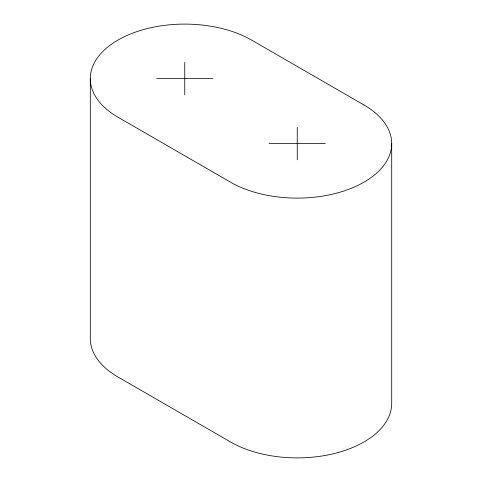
<?xml version="1.0" encoding="UTF-8"?>
<svg xmlns="http://www.w3.org/2000/svg" width="482" height="482" viewBox="0 0 482 482"><rect width="100%" height="100%" fill="white"/><g stroke="black" fill="none" stroke-linecap="round" stroke-linejoin="round"><path stroke-width="0.72" d="M156.632 78.632L212.875 78.632M269.125 143.582L325.368 143.582M391.703 143.582L391.703 403.368A94.454 54.532 0 0 1 333.393 453.749A94.454 54.532 0 0 1 230.456 441.928L117.963 376.984A94.454 54.532 0 0 1 90.297 338.418L90.297 78.632M297.243 127.344L297.243 159.813M184.757 62.395L184.757 94.87M364.037 105.016L251.544 40.072A94.454 54.532 0 0 0 117.963 40.072A94.454 54.532 0 0 0 117.963 117.198L230.456 182.142A94.454 54.532 0 0 0 364.037 182.142A94.454 54.532 0 0 0 364.037 105.016"/></g></svg>
